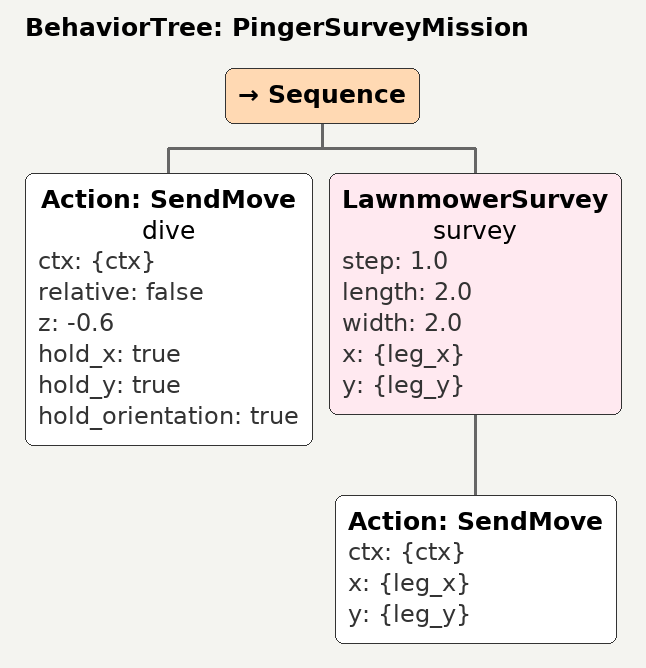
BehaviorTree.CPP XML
<root BTCPP_format="4" main_tree_to_execute="PingerSurveyMission">
  <BehaviorTree ID="PingerSurveyMission">
    <Sequence>

      <Action ID="SendMove" name="dive" ctx="{ctx}" relative="false" z="-0.6"
              hold_x="true" hold_y="true" hold_orientation="true"/>

      <LawnmowerSurvey name="survey" step="1.0" length="2.0" width="2.0" x="{leg_x}" y="{leg_y}">
        <Action ID="SendMove" ctx="{ctx}" x="{leg_x}" y="{leg_y}"/>
      </LawnmowerSurvey>

    </Sequence>
  </BehaviorTree>
</root>
